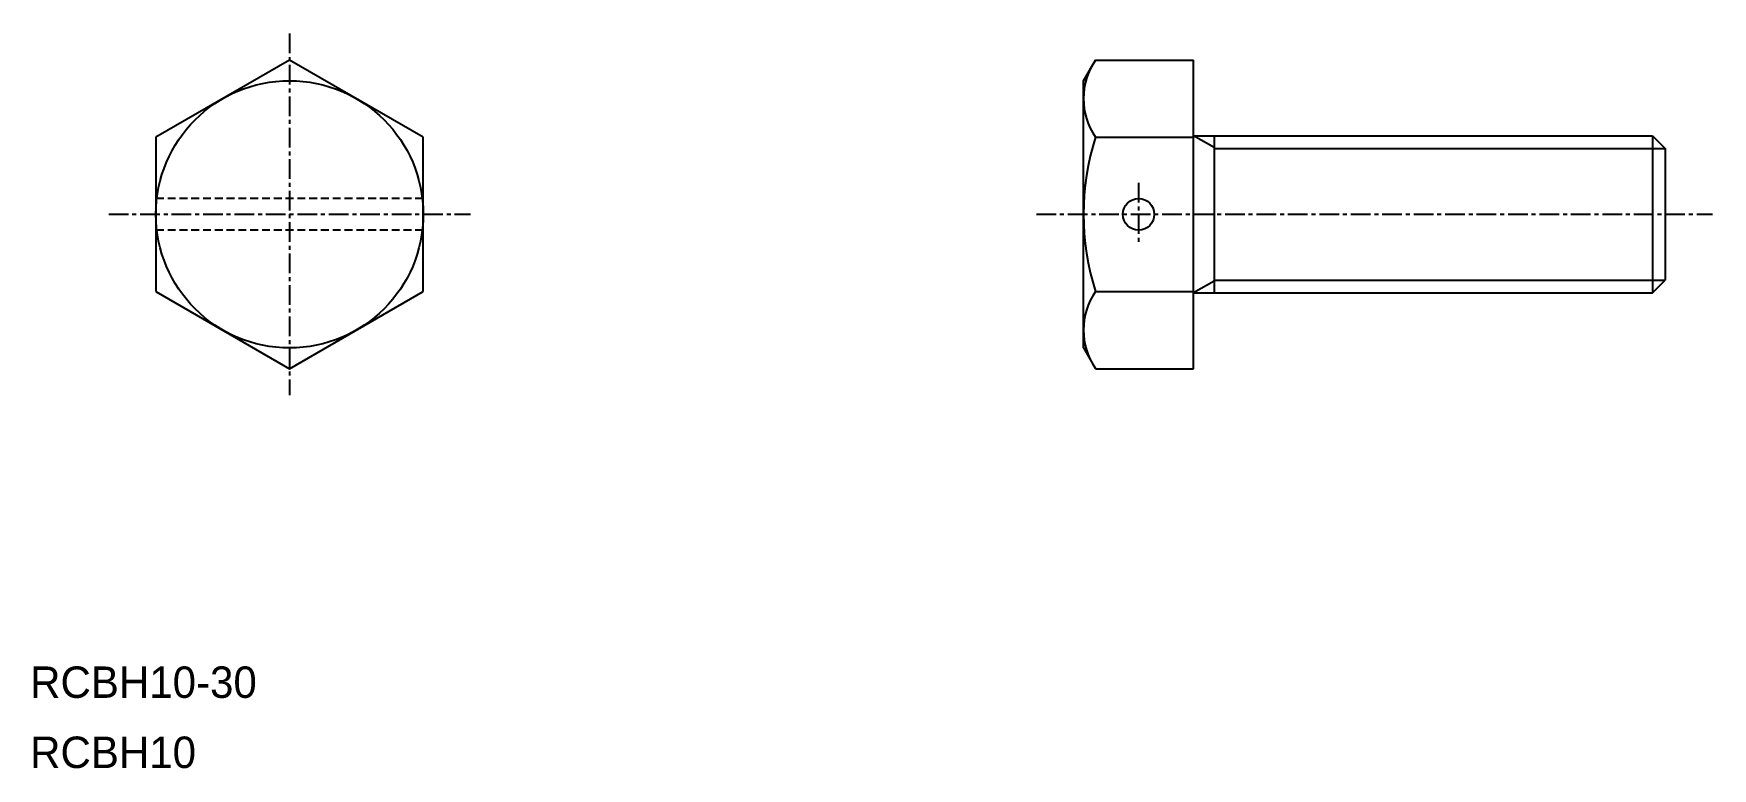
# Model space of a CAD drawing. Extents: x 5 to 112, y 10 to 57.
import ezdxf

# ---------------------------------------------------------------- set-up
doc = ezdxf.new("R2010")
doc.units = 0
doc.linetypes.add('CENTER', pattern=[2, 1.25, -0.25, 0.25, -0.25])
doc.linetypes.add('DASHED', pattern=[0.75, 0.5, -0.25])
doc.layers.get('0').update_dxf_attribs({"linetype": 'CONTINUOUS'})
doc.layers.add('CENTER', color=1, linetype='CENTER')

msp = doc.modelspace()

# ---------------------------------------------------------------- linework, layer by layer
at = {"color": 7, "linetype": 'CONTINUOUS'}
for p, q in [((21.5, 54.89), (13, 49.98)), ((30, 49.98), (21.5, 54.89)), ((72, 53.58), (72.76, 54.89)), ((72.76, 54.89), (79, 54.89)), ((79, 35.26), (79, 54.89)), ((72, 36.58), (72, 53.58)), ((13, 49.98), (13, 40.17)), ((30, 40.17), (30, 49.98)), ((72.76, 49.98), (79, 49.98)), ((79, 50.08), (108.19, 50.08)), ((80.3, 50.08), (80.3, 40.08)), ((108.19, 50.08), (108.19, 40.08)), ((108.19, 50.08), (109, 49.27)), ((109, 49.27), (109, 40.89)), ((108.19, 40.08), (109, 40.89)), ((13, 40.17), (21.5, 35.26)), ((21.5, 35.26), (30, 40.17)), ((72.76, 40.17), (79, 40.17)), ((79, 40.08), (108.19, 40.08)), ((83.42, 40.08), (83.42, 40.08)), ((90.06, 40.08), (90.06, 40.08)), ((72, 36.58), (72.76, 35.26)), ((72.76, 35.26), (79, 35.26))]:
    msp.add_line(p, q, dxfattribs=at)
at = {"color": 3, "linetype": 'CONTINUOUS'}
for p, q in [((80.3, 49.33), (79, 50.08)), ((80.3, 49.27), (109, 49.27)), ((80.3, 40.83), (79, 40.08)), ((80.3, 40.89), (109, 40.89))]:
    msp.add_line(p, q, dxfattribs=at)
at = {"color": 3, "linetype": 'DASHED'}
for p, q in [((30, 46.08), (13, 46.08)), ((30, 44.08), (13, 44.08))]:
    msp.add_line(p, q, dxfattribs=at)
at = {"color": 7, "linetype": 'CONTINUOUS'}
for centre, radius in [((21.5, 45.08), 8.5), ((75.5, 45.08), 1)]:
    msp.add_circle(centre, radius, dxfattribs=at)
for centre, radius, start, end in [((76.34, 52.44), 4.34, 145.6157, 214.3844), ((88.24, 45.08), 16.24, 162.412, 197.588), ((76.34, 37.72), 4.34, 145.6156, 214.3843)]:
    msp.add_arc(centre, radius, start, end, dxfattribs=at)
at = {"layer": 'CENTER', "color": 1, "linetype": 'CENTER'}
for p, q in [((21.5, 56.58), (21.5, 33.58)), ((75.5, 47.08), (75.5, 43.08)), ((10, 45.08), (33, 45.08)), ((69, 45.08), (112, 45.08))]:
    msp.add_line(p, q, dxfattribs=at)

# ---------------------------------------------------------------- texts
at = {"color": 7, "linetype": 'CONTINUOUS'}
for s, p in [('RCBH10-30', (5, 14.32)), ('RCBH10', (5, 9.86))]:
    msp.add_text(s, height=2, dxfattribs=at).set_placement(p)

doc.saveas('drawing.dxf')
